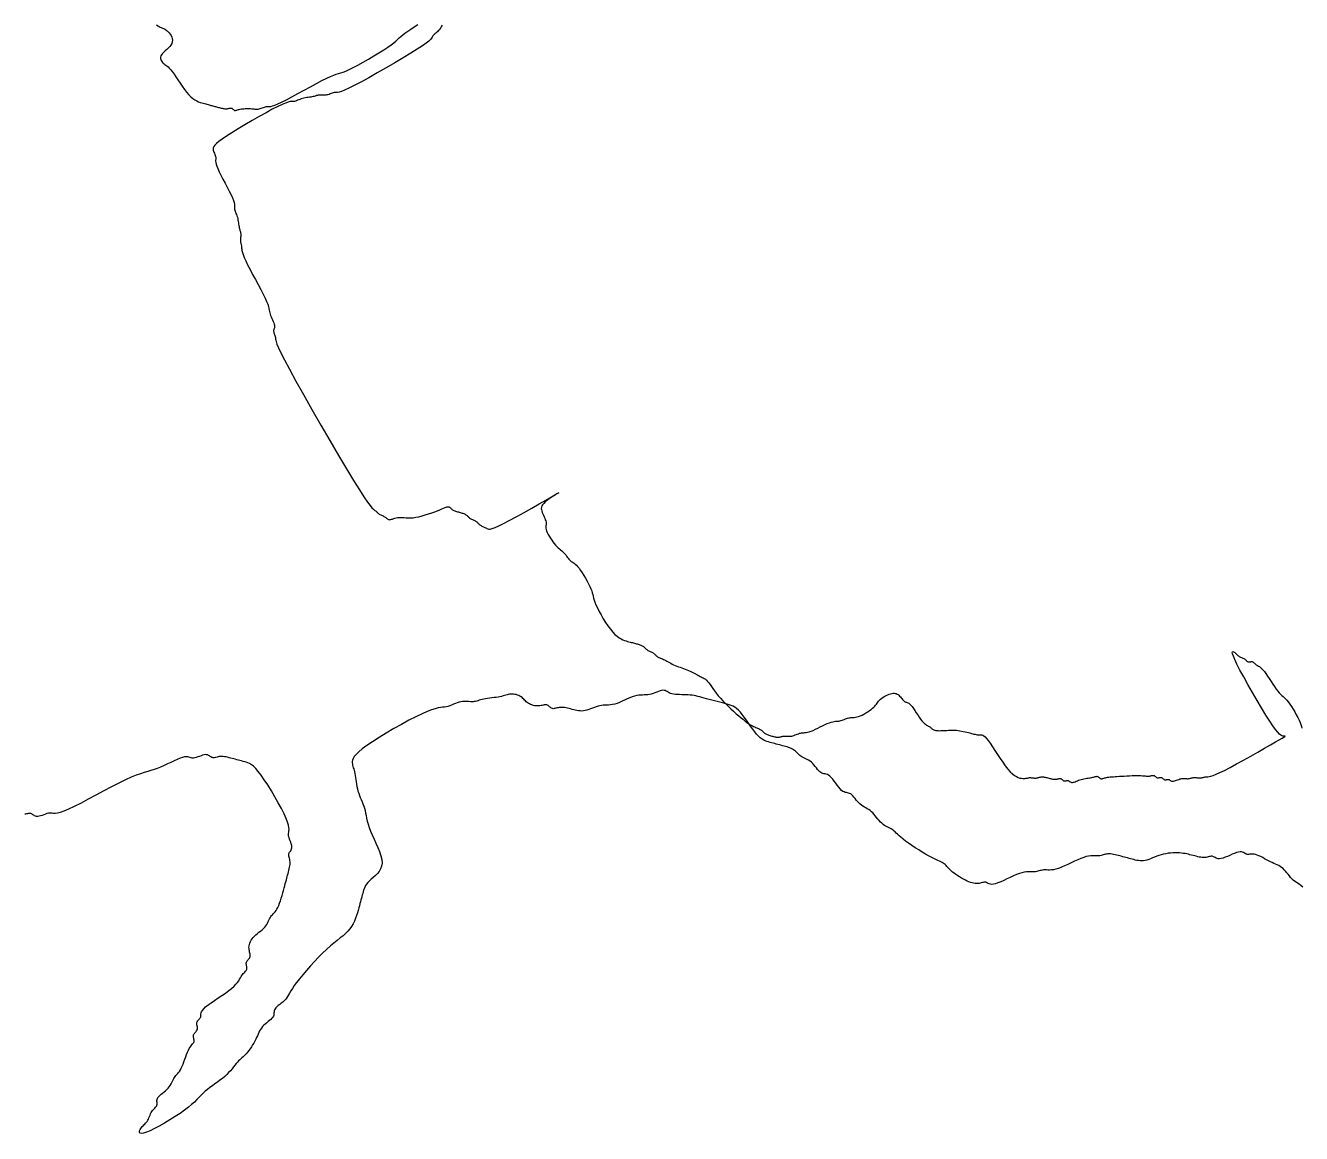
# Model space of a CAD drawing. Header units: metres. Extents: x 99558 to 100592, y 49739 to 50255.
# Drawn here: x 100024.335 to 100025.764, y 50066.874 to 50068.115 of the extents above; entities that cross this region are included whole.
import ezdxf

# ---------------------------------------------------------------- set-up
doc = ezdxf.new("R2010")
doc.units = ezdxf.units.M
doc.header["$MEASUREMENT"] = 0
doc.layers.add('Vegetation', color=100, linetype='Continuous')

# ---------------------------------------------------------------- blocks, each defined once
blk = doc.blocks.new('TREE-01')
for points in [[(62.337, 46.17), (62.301, 46.27), (62.264, 46.357), (62.227, 46.434), (62.191, 46.506), (62.158, 46.576), (62.13, 46.648), (62.108, 46.726), (62.091, 46.809), (62.077, 46.894), (62.064, 46.981), (62.051, 47.069), (62.037, 47.154), (62.019, 47.237), (61.997, 47.315), (61.969, 47.387), (61.936, 47.454), (61.897, 47.519), (61.855, 47.581), (61.81, 47.644), (61.763, 47.708), (61.713, 47.776), (61.664, 47.848), (61.614, 47.926), (61.564, 48.007), (61.513, 48.09), (61.463, 48.173), (61.413, 48.252), (61.363, 48.326), (61.313, 48.392), (61.263, 48.448), (61.213, 48.492), (61.164, 48.526), (61.117, 48.552), (61.072, 48.573), (61.029, 48.59), (60.991, 48.607), (60.958, 48.625), (60.93, 48.648), (60.907, 48.675), (60.888, 48.708), (60.869, 48.744), (60.846, 48.781), (60.818, 48.818), (60.78, 48.854), (60.729, 48.886), (60.663, 48.914), (60.579, 48.936), (60.482, 48.954), (60.375, 48.968), (60.263, 48.981), (60.151, 48.994), (60.044, 49.008), (59.946, 49.025), (59.863, 49.047), (59.796, 49.075), (59.746, 49.108), (59.708, 49.144), (59.679, 49.181), (59.657, 49.218), (59.637, 49.254), (59.618, 49.286), (59.596, 49.314), (59.568, 49.336), (59.534, 49.354), (59.496, 49.368), (59.454, 49.381), (59.409, 49.393), (59.361, 49.408), (59.312, 49.425), (59.262, 49.447), (59.212, 49.475), (59.162, 49.509), (59.112, 49.547), (59.062, 49.589), (59.012, 49.634), (58.962, 49.682), (58.912, 49.731), (58.862, 49.781), (58.812, 49.831), (58.761, 49.881), (58.708, 49.931), (58.654, 49.981), (58.596, 50.03), (58.534, 50.08), (58.467, 50.13), (58.395, 50.18), (58.317, 50.23), (58.234, 50.279), (58.145, 50.327), (58.053, 50.372), (57.958, 50.414), (57.86, 50.452), (57.761, 50.486), (57.661, 50.514), (57.561, 50.536), (57.462, 50.553), (57.365, 50.568), (57.27, 50.58), (57.177, 50.593), (57.089, 50.607), (57.006, 50.625), (56.928, 50.647), (56.856, 50.675), (56.789, 50.708), (56.727, 50.747), (56.669, 50.789), (56.614, 50.834), (56.562, 50.881), (56.511, 50.93), (56.461, 50.98), (56.411, 51.03), (56.361, 51.08), (56.311, 51.13), (56.261, 51.18), (56.211, 51.23), (56.161, 51.28), (56.111, 51.33), (56.061, 51.38), (56.01, 51.43), (55.96, 51.479), (55.91, 51.527), (55.86, 51.572), (55.81, 51.614), (55.76, 51.652), (55.71, 51.685), (55.66, 51.713), (55.61, 51.735), (55.56, 51.753), (55.51, 51.767), (55.46, 51.78), (55.41, 51.793), (55.36, 51.807), (55.31, 51.824), (55.26, 51.847), (55.21, 51.874), (55.157, 51.907), (55.099, 51.943), (55.035, 51.98), (54.961, 52.017), (54.876, 52.053), (54.776, 52.085), (54.66, 52.113), (54.526, 52.135), (54.378, 52.153), (54.221, 52.167), (54.059, 52.18), (53.898, 52.193), (53.741, 52.207), (53.593, 52.224), (53.459, 52.246), (53.343, 52.274), (53.243, 52.307), (53.158, 52.343), (53.084, 52.38), (53.019, 52.417), (52.962, 52.453), (52.909, 52.485), (52.859, 52.513), (52.809, 52.535), (52.759, 52.553), (52.709, 52.567), (52.659, 52.58), (52.609, 52.592), (52.559, 52.607), (52.509, 52.624), (52.459, 52.646), (52.408, 52.674), (52.355, 52.707), (52.298, 52.742), (52.233, 52.78), (52.16, 52.817), (52.074, 52.853), (51.974, 52.885), (51.858, 52.913), (51.725, 52.935), (51.578, 52.952), (51.423, 52.967), (51.266, 52.98), (51.112, 52.992), (50.967, 53.007), (50.836, 53.024), (50.724, 53.046), (50.636, 53.074), (50.569, 53.107), (50.519, 53.142), (50.482, 53.18), (50.455, 53.217), (50.434, 53.252), (50.413, 53.285), (50.391, 53.313), (50.363, 53.335), (50.329, 53.352), (50.291, 53.367), (50.249, 53.379), (50.204, 53.392), (50.156, 53.407), (50.107, 53.424), (50.057, 53.446), (50.007, 53.474), (49.957, 53.509), (49.907, 53.549), (49.857, 53.596), (49.807, 53.649), (49.757, 53.709), (49.707, 53.774), (49.657, 53.846), (49.607, 53.924), (49.558, 54.006), (49.51, 54.092), (49.465, 54.179), (49.423, 54.266), (49.385, 54.352), (49.352, 54.435), (49.324, 54.512), (49.301, 54.584), (49.284, 54.651), (49.27, 54.713), (49.257, 54.771), (49.244, 54.825), (49.23, 54.878), (49.212, 54.929), (49.19, 54.979), (49.162, 55.029), (49.128, 55.082), (49.087, 55.139), (49.04, 55.204), (48.987, 55.278), (48.927, 55.363), (48.862, 55.463), (48.79, 55.579), (48.712, 55.712), (48.63, 55.86), (48.547, 56.017), (48.465, 56.179), (48.385, 56.34), (48.312, 56.497), (48.245, 56.645), (48.19, 56.778), (48.145, 56.894), (48.111, 56.994), (48.085, 57.079), (48.065, 57.153), (48.047, 57.218), (48.03, 57.275), (48.012, 57.328), (47.989, 57.378), (47.962, 57.428), (47.929, 57.479), (47.893, 57.532), (47.856, 57.586), (47.819, 57.644), (47.783, 57.706), (47.751, 57.773), (47.723, 57.845), (47.701, 57.923), (47.683, 58.005), (47.669, 58.091), (47.656, 58.178), (47.643, 58.265), (47.629, 58.351), (47.611, 58.433), (47.589, 58.511), (47.561, 58.583), (47.529, 58.651), (47.493, 58.715), (47.456, 58.778), (47.419, 58.84), (47.383, 58.905), (47.35, 58.972), (47.322, 59.044), (47.3, 59.122), (47.283, 59.204), (47.268, 59.287), (47.256, 59.369), (47.243, 59.448), (47.229, 59.522), (47.211, 59.588), (47.189, 59.644), (47.161, 59.689), (47.129, 59.724), (47.093, 59.755), (47.056, 59.786), (47.018, 59.819), (46.983, 59.86), (46.95, 59.911), (46.922, 59.977), (46.9, 60.061), (46.883, 60.159), (46.868, 60.266), (46.856, 60.377), (46.843, 60.489), (46.828, 60.596), (46.811, 60.694), (46.789, 60.777), (46.761, 60.843), (46.728, 60.895), (46.693, 60.935), (46.655, 60.969), (46.618, 60.999), (46.582, 61.03), (46.55, 61.066), (46.522, 61.11), (46.5, 61.166), (46.482, 61.232), (46.468, 61.306), (46.455, 61.385), (46.443, 61.468), (46.428, 61.551), (46.411, 61.632), (46.389, 61.71), (46.361, 61.782), (46.328, 61.849), (46.292, 61.91), (46.255, 61.968), (46.218, 62.023), (46.182, 62.076), (46.15, 62.127), (46.122, 62.177), (46.1, 62.227), (46.082, 62.277), (46.068, 62.327), (46.055, 62.377), (46.042, 62.427), (46.028, 62.477), (46.011, 62.527), (45.988, 62.577), (45.96, 62.627), (45.927, 62.677), (45.889, 62.726), (45.847, 62.776), (45.801, 62.826), (45.754, 62.876), (45.705, 62.926), (45.655, 62.976), (45.605, 63.026), (45.555, 63.076), (45.505, 63.126), (45.455, 63.176), (45.405, 63.226), (45.355, 63.276), (45.305, 63.326), (45.255, 63.376), (45.205, 63.427), (45.156, 63.479), (45.108, 63.537), (45.063, 63.601), (45.021, 63.675), (44.983, 63.761), (44.949, 63.86), (44.921, 63.976), (44.899, 64.11), (44.882, 64.257), (44.867, 64.414), (44.854, 64.576), (44.842, 64.738), (44.827, 64.895), (44.81, 65.042), (44.788, 65.176), (44.76, 65.292), (44.725, 65.392), (44.685, 65.48), (44.638, 65.559), (44.584, 65.631), (44.525, 65.701), (44.459, 65.77), (44.387, 65.842), (44.31, 65.92), (44.227, 66.003), (44.141, 66.088), (44.054, 66.175), (43.967, 66.263), (43.881, 66.348), (43.798, 66.431), (43.72, 66.509), (43.648, 66.581), (43.581, 66.647), (43.516, 66.709), (43.454, 66.767), (43.391, 66.822), (43.327, 66.874), (43.259, 66.925), (43.187, 66.975), (43.109, 67.025), (43.027, 67.075), (42.944, 67.125), (42.862, 67.175), (42.782, 67.225), (42.708, 67.275), (42.642, 67.325), (42.587, 67.375), (42.542, 67.425), (42.507, 67.474), (42.479, 67.521), (42.453, 67.567), (42.428, 67.609), (42.399, 67.647), (42.364, 67.68), (42.32, 67.708), (42.264, 67.73), (42.198, 67.748), (42.124, 67.762), (42.045, 67.775), (41.962, 67.788), (41.879, 67.802), (41.797, 67.819), (41.719, 67.842), (41.647, 67.869), (41.579, 67.902), (41.512, 67.938), (41.444, 67.975), (41.373, 68.012), (41.297, 68.048), (41.213, 68.08), (41.119, 68.108), (41.013, 68.13), (40.898, 68.148), (40.777, 68.162), (40.652, 68.175), (40.528, 68.188), (40.406, 68.202), (40.291, 68.219), (40.185, 68.241), (40.091, 68.269), (40.007, 68.302), (39.931, 68.337), (39.86, 68.375), (39.792, 68.412), (39.726, 68.448), (39.657, 68.48), (39.585, 68.508), (39.507, 68.53), (39.424, 68.548), (39.339, 68.562), (39.251, 68.575), (39.164, 68.587), (39.078, 68.602), (38.996, 68.619), (38.918, 68.641), (38.846, 68.669), (38.779, 68.703), (38.717, 68.741), (38.659, 68.783), (38.605, 68.828), (38.552, 68.876), (38.501, 68.925), (38.451, 68.975), (38.401, 69.024), (38.351, 69.073), (38.301, 69.121), (38.251, 69.166), (38.201, 69.208), (38.151, 69.246), (38.101, 69.28), (38.051, 69.308), (38.001, 69.33), (37.952, 69.347), (37.904, 69.362), (37.859, 69.374), (37.817, 69.387), (37.779, 69.401), (37.745, 69.419), (37.717, 69.441), (37.695, 69.469), (37.678, 69.501), (37.663, 69.537), (37.651, 69.574), (37.638, 69.612), (37.623, 69.647), (37.606, 69.68), (37.584, 69.708), (37.556, 69.73), (37.522, 69.747), (37.484, 69.762), (37.442, 69.774), (37.397, 69.787), (37.349, 69.801), (37.3, 69.819), (37.25, 69.841), (37.2, 69.869), (37.151, 69.902), (37.104, 69.941), (37.059, 69.983), (37.016, 70.028), (36.978, 70.075), (36.945, 70.124), (36.917, 70.174), (36.895, 70.224), (36.877, 70.274), (36.863, 70.324), (36.85, 70.374), (36.837, 70.424), (36.823, 70.474), (36.806, 70.524), (36.783, 70.574), (36.755, 70.624), (36.722, 70.673), (36.684, 70.72), (36.642, 70.766), (36.596, 70.808), (36.549, 70.846), (36.5, 70.879), (36.45, 70.907), (36.4, 70.929), (36.349, 70.947), (36.296, 70.961), (36.241, 70.974), (36.183, 70.987), (36.122, 71.001), (36.055, 71.018), (35.983, 71.041), (35.905, 71.068), (35.822, 71.101), (35.737, 71.137), (35.649, 71.174), (35.562, 71.211), (35.476, 71.247), (35.394, 71.279), (35.316, 71.307), (35.244, 71.329), (35.177, 71.347), (35.115, 71.361), (35.057, 71.374), (35.003, 71.387), (34.95, 71.401), (34.899, 71.418), (34.849, 71.44), (34.799, 71.468), (34.748, 71.501), (34.695, 71.536), (34.641, 71.574), (34.583, 71.611), (34.521, 71.647), (34.454, 71.679), (34.382, 71.707), (34.304, 71.729), (34.222, 71.747), (34.136, 71.761), (34.049, 71.774), (33.961, 71.786), (33.876, 71.801), (33.793, 71.818), (33.715, 71.84), (33.642, 71.868), (33.567, 71.901), (33.483, 71.936), (33.382, 71.974), (33.255, 72.011), (33.096, 72.046), (32.896, 72.079), (32.648, 72.107), (32.347, 72.129), (32.004, 72.144), (31.632, 72.154), (31.247, 72.157), (30.862, 72.154), (30.49, 72.144), (30.147, 72.129), (29.846, 72.107), (29.598, 72.079), (29.4, 72.045), (29.246, 72.007), (29.129, 71.965), (29.044, 71.92), (28.983, 71.873), (28.942, 71.824), (28.912, 71.774), (28.89, 71.724), (28.873, 71.673), (28.858, 71.62), (28.846, 71.565), (28.833, 71.507), (28.819, 71.446), (28.801, 71.379), (28.779, 71.307), (28.751, 71.229), (28.719, 71.146), (28.683, 71.058), (28.646, 70.966), (28.608, 70.87), (28.573, 70.773), (28.54, 70.674), (28.512, 70.574), (28.49, 70.474), (28.473, 70.374), (28.458, 70.274), (28.446, 70.174), (28.433, 70.074), (28.418, 69.974), (28.401, 69.874), (28.379, 69.774), (28.351, 69.674), (28.318, 69.571), (28.283, 69.464), (28.245, 69.349), (28.208, 69.226), (28.172, 69.09), (28.14, 68.941), (28.112, 68.775), (28.09, 68.591), (28.07, 68.396), (28.051, 68.194), (28.029, 67.992), (28, 67.796), (27.962, 67.612), (27.911, 67.448), (27.845, 67.308), (27.761, 67.198), (27.663, 67.115), (27.553, 67.053), (27.437, 67.008), (27.317, 66.976), (27.198, 66.952), (27.084, 66.931), (26.978, 66.909), (26.884, 66.881), (26.801, 66.847), (26.727, 66.809), (26.661, 66.767), (26.602, 66.722), (26.547, 66.674), (26.495, 66.625), (26.444, 66.575), (26.394, 66.525), (26.343, 66.474), (26.291, 66.422), (26.236, 66.367), (26.178, 66.309), (26.116, 66.247), (26.05, 66.181), (25.977, 66.109), (25.899, 66.031), (25.815, 65.949), (25.724, 65.866), (25.627, 65.784), (25.524, 65.705), (25.415, 65.631), (25.299, 65.565), (25.177, 65.509), (25.049, 65.465), (24.912, 65.43), (24.767, 65.401), (24.61, 65.376), (24.441, 65.35), (24.258, 65.322), (24.059, 65.287), (23.843, 65.242), (23.61, 65.187), (23.364, 65.121), (23.111, 65.047), (22.859, 64.967), (22.613, 64.885), (22.38, 64.802), (22.165, 64.72), (21.975, 64.643), (21.815, 64.571), (21.681, 64.505), (21.57, 64.446), (21.475, 64.393), (21.393, 64.346), (21.319, 64.305), (21.248, 64.271), (21.175, 64.243), (21.097, 64.221), (21.015, 64.203), (20.932, 64.189), (20.85, 64.176), (20.77, 64.163), (20.696, 64.149), (20.63, 64.132), (20.575, 64.109), (20.53, 64.082), (20.495, 64.049), (20.467, 64.013), (20.441, 63.976), (20.416, 63.939), (20.387, 63.903), (20.352, 63.871), (20.308, 63.843), (20.252, 63.821), (20.186, 63.803), (20.112, 63.789), (20.033, 63.776), (19.95, 63.763), (19.867, 63.749), (19.785, 63.732), (19.707, 63.71), (19.635, 63.682), (19.568, 63.648), (19.503, 63.61), (19.441, 63.568), (19.378, 63.523), (19.313, 63.475), (19.246, 63.426), (19.174, 63.376), (19.096, 63.326), (19.013, 63.277), (18.928, 63.23), (18.84, 63.185), (18.753, 63.143), (18.667, 63.105), (18.585, 63.071), (18.507, 63.043), (18.435, 63.021), (18.367, 63.003), (18.303, 62.989), (18.24, 62.976), (18.177, 62.964), (18.113, 62.949), (18.045, 62.932), (17.973, 62.91), (17.895, 62.882), (17.811, 62.849), (17.72, 62.814), (17.623, 62.776), (17.52, 62.739), (17.41, 62.704), (17.295, 62.671), (17.173, 62.643), (17.045, 62.621), (16.912, 62.604), (16.776, 62.589), (16.639, 62.577), (16.502, 62.564), (16.366, 62.549), (16.233, 62.532), (16.105, 62.51), (15.983, 62.482), (15.862, 62.45), (15.737, 62.414), (15.605, 62.377), (15.461, 62.339), (15.299, 62.304), (15.115, 62.271), (14.905, 62.243), (14.666, 62.221), (14.406, 62.206), (14.134, 62.196), (13.863, 62.193), (13.6, 62.196), (13.357, 62.206), (13.144, 62.221), (12.97, 62.243), (12.844, 62.271), (12.762, 62.304), (12.717, 62.339), (12.704, 62.377), (12.715, 62.414), (12.745, 62.45), (12.788, 62.482), (12.837, 62.51), (12.887, 62.532), (12.937, 62.549), (12.987, 62.564), (13.037, 62.577), (13.087, 62.589), (13.137, 62.604), (13.187, 62.621), (13.237, 62.643), (13.287, 62.671), (13.337, 62.704), (13.387, 62.739), (13.437, 62.776), (13.487, 62.814), (13.537, 62.849), (13.587, 62.882), (13.637, 62.91), (13.687, 62.932), (13.736, 62.949), (13.784, 62.964), (13.829, 62.976), (13.871, 62.989), (13.909, 63.003), (13.943, 63.021), (13.971, 63.043), (13.993, 63.071), (14.012, 63.103), (14.028, 63.139), (14.046, 63.176), (14.067, 63.214), (14.093, 63.249), (14.127, 63.282), (14.171, 63.31), (14.227, 63.332), (14.293, 63.349), (14.367, 63.364), (14.446, 63.376), (14.529, 63.389), (14.612, 63.403), (14.694, 63.421), (14.771, 63.443), (14.843, 63.471), (14.91, 63.503), (14.972, 63.539), (15.03, 63.576), (15.085, 63.613), (15.137, 63.649), (15.188, 63.682), (15.238, 63.71), (15.288, 63.732), (15.339, 63.75), (15.392, 63.767), (15.447, 63.784), (15.505, 63.805), (15.567, 63.831), (15.633, 63.865), (15.705, 63.909), (15.783, 63.965), (15.866, 64.03), (15.951, 64.102), (16.039, 64.176), (16.126, 64.25), (16.212, 64.322), (16.294, 64.387), (16.372, 64.443), (16.444, 64.487), (16.51, 64.521), (16.569, 64.547), (16.622, 64.568), (16.669, 64.585), (16.71, 64.602), (16.744, 64.62), (16.772, 64.643), (16.795, 64.67), (16.812, 64.703), (16.826, 64.739), (16.839, 64.776), (16.852, 64.813), (16.866, 64.849), (16.884, 64.881), (16.906, 64.909), (16.934, 64.931), (16.966, 64.949), (17.002, 64.963), (17.039, 64.976), (17.077, 64.989), (17.112, 65.003), (17.145, 65.02), (17.173, 65.042), (17.195, 65.07), (17.212, 65.103), (17.227, 65.138), (17.239, 65.176), (17.252, 65.213), (17.267, 65.249), (17.284, 65.281), (17.306, 65.309), (17.334, 65.331), (17.367, 65.349), (17.402, 65.363), (17.44, 65.376), (17.477, 65.388), (17.512, 65.403), (17.545, 65.42), (17.573, 65.442), (17.596, 65.47), (17.617, 65.503), (17.641, 65.538), (17.673, 65.576), (17.718, 65.613), (17.779, 65.648), (17.863, 65.681), (17.973, 65.709), (18.113, 65.731), (18.276, 65.748), (18.457, 65.763), (18.649, 65.776), (18.843, 65.788), (19.033, 65.803), (19.212, 65.82), (19.374, 65.842), (19.512, 65.87), (19.628, 65.903), (19.726, 65.938), (19.807, 65.975), (19.877, 66.013), (19.937, 66.048), (19.99, 66.081), (20.041, 66.109), (20.091, 66.131), (20.14, 66.148), (20.187, 66.163), (20.233, 66.175), (20.275, 66.188), (20.313, 66.202), (20.346, 66.22), (20.374, 66.242), (20.397, 66.27), (20.414, 66.302), (20.428, 66.338), (20.441, 66.375), (20.454, 66.413), (20.468, 66.448), (20.486, 66.481), (20.508, 66.509), (20.536, 66.531), (20.568, 66.548), (20.604, 66.563), (20.641, 66.575), (20.679, 66.588), (20.714, 66.602), (20.747, 66.62), (20.775, 66.642), (20.797, 66.67), (20.814, 66.703), (20.829, 66.742), (20.841, 66.784), (20.854, 66.829), (20.868, 66.876), (20.886, 66.925), (20.908, 66.975), (20.936, 67.025), (20.971, 67.074), (21.011, 67.122), (21.058, 67.167), (21.111, 67.209), (21.171, 67.247), (21.236, 67.28), (21.308, 67.308), (21.386, 67.331), (21.469, 67.348), (21.555, 67.362), (21.642, 67.375), (21.729, 67.388), (21.815, 67.402), (21.897, 67.42), (21.975, 67.442), (22.047, 67.47), (22.114, 67.502), (22.176, 67.538), (22.234, 67.575), (22.289, 67.612), (22.341, 67.648), (22.392, 67.68), (22.442, 67.708), (22.492, 67.731), (22.543, 67.749), (22.596, 67.766), (22.651, 67.783), (22.709, 67.804), (22.771, 67.83), (22.837, 67.864), (22.909, 67.908), (22.987, 67.964), (23.07, 68.03), (23.155, 68.104), (23.243, 68.183), (23.33, 68.266), (23.416, 68.349), (23.498, 68.43), (23.576, 68.508), (23.648, 68.58), (23.715, 68.647), (23.777, 68.708), (23.835, 68.766), (23.89, 68.821), (23.942, 68.874), (23.993, 68.924), (24.043, 68.975), (24.093, 69.025), (24.142, 69.075), (24.19, 69.124), (24.235, 69.174), (24.277, 69.224), (24.315, 69.274), (24.349, 69.324), (24.377, 69.374), (24.399, 69.424), (24.416, 69.473), (24.431, 69.521), (24.443, 69.566), (24.456, 69.608), (24.47, 69.646), (24.488, 69.68), (24.51, 69.708), (24.538, 69.73), (24.57, 69.748), (24.606, 69.765), (24.643, 69.783), (24.681, 69.803), (24.716, 69.829), (24.749, 69.863), (24.777, 69.908), (24.799, 69.963), (24.816, 70.028), (24.831, 70.1), (24.844, 70.174), (24.856, 70.249), (24.871, 70.32), (24.888, 70.385), (24.91, 70.441), (24.938, 70.486), (24.971, 70.526), (25.006, 70.57), (25.044, 70.624), (25.081, 70.697), (25.117, 70.797), (25.149, 70.931), (25.177, 71.107), (25.199, 71.33), (25.215, 71.591), (25.224, 71.879), (25.227, 72.182), (25.224, 72.488), (25.215, 72.785), (25.199, 73.062), (25.177, 73.307), (25.149, 73.51), (25.116, 73.676), (25.077, 73.809), (25.035, 73.915), (24.99, 73.998), (24.943, 74.066), (24.893, 74.122), (24.844, 74.173), (24.794, 74.223), (24.743, 74.273), (24.693, 74.323), (24.643, 74.373), (24.593, 74.423), (24.543, 74.473), (24.493, 74.523), (24.443, 74.573), (24.393, 74.623), (24.343, 74.672), (24.293, 74.719), (24.243, 74.764), (24.193, 74.806), (24.143, 74.845), (24.093, 74.878), (24.043, 74.906), (23.993, 74.928), (23.944, 74.946), (23.897, 74.96), (23.851, 74.973), (23.809, 74.985), (23.771, 75), (23.738, 75.017), (23.71, 75.039), (23.687, 75.067), (23.669, 75.1), (23.652, 75.135), (23.635, 75.173), (23.614, 75.21), (23.588, 75.245), (23.554, 75.278), (23.509, 75.306), (23.454, 75.328), (23.389, 75.345), (23.317, 75.36), (23.243, 75.373), (23.168, 75.385), (23.097, 75.4), (23.032, 75.417), (22.976, 75.439), (22.931, 75.467), (22.895, 75.5), (22.861, 75.535), (22.826, 75.572), (22.784, 75.61), (22.732, 75.645), (22.664, 75.678), (22.576, 75.706), (22.464, 75.728), (22.332, 75.745), (22.184, 75.76), (22.025, 75.772), (21.86, 75.785), (21.694, 75.799), (21.531, 75.817), (21.375, 75.839), (21.23, 75.867), (21.089, 75.899), (20.946, 75.935), (20.791, 75.972), (20.618, 76.01), (20.418, 76.045), (20.184, 76.078), (19.908, 76.106), (19.585, 76.128), (19.226, 76.145), (18.845, 76.16), (18.457, 76.172), (18.074, 76.185), (17.713, 76.199), (17.385, 76.217), (17.106, 76.239), (16.886, 76.267), (16.718, 76.299), (16.595, 76.335), (16.506, 76.372), (16.442, 76.409), (16.393, 76.445), (16.351, 76.478), (16.306, 76.505), (16.25, 76.528), (16.185, 76.545), (16.113, 76.559), (16.039, 76.572), (15.964, 76.585), (15.893, 76.599), (15.828, 76.617), (15.772, 76.639), (15.728, 76.667), (15.694, 76.699), (15.668, 76.735), (15.647, 76.772), (15.629, 76.809), (15.612, 76.845), (15.594, 76.878), (15.572, 76.905), (15.544, 76.927), (15.511, 76.945), (15.476, 76.959), (15.438, 76.972), (15.401, 76.985), (15.365, 76.999), (15.333, 77.017)], [(-71.355, 22.123), (-71.308, 22.023), (-71.259, 21.935), (-71.209, 21.856), (-71.159, 21.784), (-71.11, 21.715), (-71.062, 21.649), (-71.017, 21.581), (-70.975, 21.51), (-70.937, 21.434), (-70.903, 21.35), (-70.875, 21.256), (-70.854, 21.151), (-70.841, 21.036), (-70.839, 20.918), (-70.85, 20.798), (-70.877, 20.682), (-70.922, 20.572), (-70.987, 20.474), (-71.075, 20.39), (-71.187, 20.324), (-71.317, 20.272), (-71.46, 20.232), (-71.609, 20.198), (-71.758, 20.168), (-71.901, 20.137), (-72.031, 20.101), (-72.143, 20.057), (-72.23, 20.001), (-72.296, 19.935), (-72.341, 19.861), (-72.368, 19.782), (-72.379, 19.699), (-72.377, 19.616), (-72.364, 19.534), (-72.343, 19.457), (-72.315, 19.384), (-72.282, 19.312), (-72.247, 19.235), (-72.209, 19.149), (-72.172, 19.046), (-72.136, 18.923), (-72.104, 18.772), (-72.076, 18.59), (-72.054, 18.373), (-72.035, 18.127), (-72.018, 17.861), (-72.001, 17.582), (-71.98, 17.301), (-71.954, 17.025), (-71.92, 16.763), (-71.876, 16.524), (-71.82, 16.315), (-71.754, 16.133), (-71.68, 15.976), (-71.601, 15.841), (-71.518, 15.725), (-71.435, 15.625), (-71.353, 15.537), (-71.275, 15.458), (-71.203, 15.386), (-71.137, 15.32), (-71.075, 15.258), (-71.017, 15.2), (-70.962, 15.145), (-70.91, 15.093), (-70.859, 15.042), (-70.808, 14.992), (-70.758, 14.942), (-70.708, 14.892), (-70.658, 14.842), (-70.608, 14.792), (-70.558, 14.742), (-70.508, 14.692), (-70.458, 14.642), (-70.408, 14.592), (-70.358, 14.542), (-70.308, 14.493), (-70.258, 14.445), (-70.208, 14.4), (-70.158, 14.358), (-70.108, 14.32), (-70.058, 14.286), (-70.008, 14.258), (-69.958, 14.236), (-69.909, 14.219), (-69.861, 14.205), (-69.816, 14.192), (-69.774, 14.179), (-69.736, 14.165), (-69.703, 14.147), (-69.675, 14.125), (-69.652, 14.097), (-69.635, 14.065), (-69.621, 14.029), (-69.608, 13.992), (-69.595, 13.955), (-69.581, 13.919), (-69.563, 13.886), (-69.541, 13.859), (-69.513, 13.836), (-69.479, 13.819), (-69.438, 13.805), (-69.391, 13.792), (-69.338, 13.779), (-69.278, 13.765), (-69.213, 13.747), (-69.141, 13.725), (-69.063, 13.697), (-68.98, 13.664), (-68.895, 13.626), (-68.807, 13.584), (-68.72, 13.538), (-68.634, 13.491), (-68.552, 13.442), (-68.474, 13.392), (-68.402, 13.342), (-68.334, 13.293), (-68.27, 13.246), (-68.207, 13.2), (-68.144, 13.158), (-68.08, 13.12), (-68.012, 13.087), (-67.94, 13.059), (-67.862, 13.037), (-67.781, 13.019), (-67.698, 13.005), (-67.615, 12.992), (-67.536, 12.979), (-67.462, 12.965), (-67.396, 12.948), (-67.34, 12.925), (-67.294, 12.898), (-67.248, 12.865), (-67.19, 12.829), (-67.106, 12.792), (-66.986, 12.755), (-66.815, 12.719), (-66.581, 12.687), (-66.273, 12.659), (-65.882, 12.637), (-65.426, 12.619), (-64.927, 12.605), (-64.405, 12.592), (-63.883, 12.58), (-63.384, 12.565), (-62.928, 12.548), (-62.537, 12.526), (-62.228, 12.498), (-61.985, 12.465), (-61.789, 12.43), (-61.62, 12.392), (-61.457, 12.355), (-61.28, 12.319), (-61.069, 12.287), (-60.803, 12.259), (-60.468, 12.237), (-60.077, 12.222), (-59.646, 12.212), (-59.194, 12.209), (-58.739, 12.212), (-58.299, 12.222), (-57.891, 12.237), (-57.535, 12.259), (-57.241, 12.287), (-57.003, 12.319), (-56.805, 12.355), (-56.634, 12.392), (-56.475, 12.43), (-56.315, 12.465), (-56.139, 12.498), (-55.934, 12.526), (-55.689, 12.548), (-55.412, 12.565), (-55.114, 12.58), (-54.808, 12.592)], [(-53.3, 11.665), (-53.352, 11.63), (-53.407, 11.593), (-53.465, 11.555), (-53.527, 11.52), (-53.594, 11.487), (-53.666, 11.459), (-53.744, 11.437), (-53.825, 11.42), (-53.909, 11.405), (-53.991, 11.393), (-54.07, 11.38), (-54.144, 11.366), (-54.21, 11.348), (-54.266, 11.326), (-54.313, 11.298), (-54.364, 11.266), (-54.437, 11.23), (-54.55, 11.193), (-54.718, 11.155), (-54.96, 11.12), (-55.293, 11.087), (-55.734, 11.059), (-56.291, 11.038), (-56.943, 11.022), (-57.657, 11.013), (-58.402, 11.009), (-59.147, 11.013), (-59.861, 11.022), (-60.512, 11.038), (-61.07, 11.059), (-61.51, 11.087), (-61.843, 11.12), (-62.085, 11.155), (-62.254, 11.193), (-62.366, 11.23), (-62.439, 11.266), (-62.491, 11.298), (-62.537, 11.326), (-62.593, 11.348), (-62.659, 11.366), (-62.733, 11.38), (-62.812, 11.393), (-62.895, 11.405), (-62.978, 11.42), (-63.06, 11.437), (-63.138, 11.459), (-63.21, 11.487), (-63.276, 11.52), (-63.338, 11.555), (-63.396, 11.593), (-63.451, 11.63), (-63.503, 11.665), (-63.554, 11.698), (-63.605, 11.726), (-63.655, 11.748), (-63.706, 11.765), (-63.758, 11.78), (-63.813, 11.793), (-63.871, 11.805), (-63.933, 11.82), (-63.999, 11.837), (-64.071, 11.859), (-64.15, 11.887), (-64.233, 11.92), (-64.321, 11.955), (-64.413, 11.992), (-64.509, 12.03), (-64.606, 12.065), (-64.705, 12.098), (-64.805, 12.126), (-64.905, 12.148), (-65.003, 12.165), (-65.098, 12.18), (-65.189, 12.192), (-65.273, 12.205), (-65.349, 12.219), (-65.416, 12.237), (-65.472, 12.259), (-65.518, 12.287), (-65.566, 12.319), (-65.629, 12.355), (-65.722, 12.392), (-65.859, 12.43), (-66.054, 12.465), (-66.32, 12.498), (-66.673, 12.526), (-67.119, 12.547), (-67.641, 12.563), (-68.215, 12.572), (-68.816, 12.576), (-69.42, 12.572), (-70.003, 12.563), (-70.54, 12.547), (-71.009, 12.526), (-71.389, 12.498), (-71.686, 12.463), (-71.911, 12.423), (-72.076, 12.376), (-72.19, 12.323), (-72.266, 12.263), (-72.313, 12.198), (-72.343, 12.126), (-72.365, 12.048), (-72.382, 11.966), (-72.397, 11.883), (-72.409, 11.801), (-72.422, 11.722), (-72.436, 11.648), (-72.454, 11.582), (-72.476, 11.526), (-72.504, 11.481), (-72.537, 11.439), (-72.572, 11.394), (-72.609, 11.334), (-72.647, 11.253), (-72.682, 11.142), (-72.715, 10.991), (-72.743, 10.793), (-72.765, 10.542), (-72.782, 10.249), (-72.797, 9.928), (-72.81, 9.593), (-72.822, 9.258), (-72.837, 8.937), (-72.854, 8.644), (-72.876, 8.394), (-72.904, 8.195), (-72.937, 8.045), (-72.972, 7.933), (-73.01, 7.852), (-73.047, 7.793), (-73.083, 7.747), (-73.115, 7.706), (-73.143, 7.66), (-73.165, 7.605), (-73.183, 7.538), (-73.197, 7.461), (-73.21, 7.377), (-73.223, 7.287), (-73.237, 7.192), (-73.254, 7.094), (-73.276, 6.994), (-73.304, 6.894), (-73.337, 6.795), (-73.373, 6.698), (-73.41, 6.602), (-73.447, 6.51), (-73.483, 6.422), (-73.515, 6.339), (-73.543, 6.261), (-73.565, 6.189), (-73.583, 6.122), (-73.597, 6.061), (-73.61, 6.003), (-73.623, 5.948), (-73.637, 5.895), (-73.655, 5.845), (-73.677, 5.794), (-73.705, 5.744), (-73.737, 5.694), (-73.773, 5.644), (-73.81, 5.594), (-73.847, 5.544), (-73.883, 5.494), (-73.916, 5.445), (-73.944, 5.395), (-73.966, 5.345), (-73.983, 5.295), (-73.997, 5.245), (-74.01, 5.195), (-74.023, 5.145), (-74.037, 5.095), (-74.055, 5.045), (-74.077, 4.995), (-74.105, 4.943), (-74.137, 4.884), (-74.173, 4.81), (-74.21, 4.711), (-74.248, 4.582), (-74.283, 4.414), (-74.316, 4.198), (-74.344, 3.928), (-74.366, 3.6), (-74.383, 3.224), (-74.398, 2.818), (-74.41, 2.395), (-74.423, 1.973), (-74.438, 1.567), (-74.455, 1.191), (-74.477, 0.863), (-74.505, 0.592), (-74.538, 0.375), (-74.573, 0.202), (-74.611, 0.063), (-74.648, -0.051), (-74.684, -0.15), (-74.716, -0.242), (-74.744, -0.337), (-74.766, -0.443), (-74.784, -0.557), (-74.798, -0.676), (-74.811, -0.795), (-74.823, -0.912), (-74.838, -1.021), (-74.855, -1.12), (-74.877, -1.203), (-74.905, -1.27), (-74.938, -1.321), (-74.974, -1.362), (-75.011, -1.395), (-75.048, -1.425), (-75.084, -1.456), (-75.116, -1.492), (-75.144, -1.537), (-75.166, -1.592), (-75.184, -1.657), (-75.198, -1.729), (-75.211, -1.803), (-75.224, -1.878), (-75.238, -1.949), (-75.255, -2.014), (-75.278, -2.07), (-75.305, -2.118), (-75.338, -2.183), (-75.374, -2.294), (-75.411, -2.478), (-75.448, -2.766), (-75.484, -3.185), (-75.517, -3.765), (-75.544, -4.536), (-75.566, -5.511), (-75.582, -6.651), (-75.591, -7.901), (-75.594, -9.209), (-75.591, -10.52), (-75.582, -11.78), (-75.566, -12.936), (-75.544, -13.933), (-75.517, -14.731), (-75.484, -15.343), (-75.448, -15.795), (-75.411, -16.115), (-75.374, -16.329), (-75.338, -16.463), (-75.305, -16.544), (-75.278, -16.599), (-75.255, -16.649), (-75.238, -16.699), (-75.224, -16.749), (-75.211, -16.798), (-75.198, -16.848), (-75.184, -16.898), (-75.166, -16.948), (-75.144, -16.998), (-75.116, -17.048), (-75.084, -17.098), (-75.048, -17.148), (-75.011, -17.198), (-74.974, -17.248), (-74.938, -17.298), (-74.905, -17.348), (-74.877, -17.398), (-74.855, -17.448), (-74.837, -17.497), (-74.82, -17.545), (-74.802, -17.59), (-74.782, -17.632), (-74.755, -17.67), (-74.721, -17.704), (-74.677, -17.732), (-74.621, -17.754), (-74.554, -17.772), (-74.478, -17.789), (-74.394, -17.807), (-74.303, -17.827), (-74.208, -17.853), (-74.11, -17.887), (-74.01, -17.931), (-73.91, -17.987), (-73.806, -18.053), (-73.696, -18.127), (-73.577, -18.206), (-73.445, -18.289), (-73.297, -18.372), (-73.131, -18.454), (-72.943, -18.531), (-72.732, -18.603), (-72.502, -18.669), (-72.262, -18.728), (-72.017, -18.781), (-71.776, -18.828), (-71.545, -18.869), (-71.332, -18.903), (-71.142, -18.931), (-70.982, -18.953), (-70.85, -18.971), (-70.743, -18.985), (-70.658, -18.998), (-70.592, -19.011), (-70.542, -19.025), (-70.504, -19.042), (-70.475, -19.064), (-70.453, -19.092), (-70.435, -19.126), (-70.421, -19.164), (-70.408, -19.206), (-70.395, -19.251), (-70.381, -19.299), (-70.364, -19.348), (-70.342, -19.398), (-70.314, -19.448), (-70.28, -19.498), (-70.242, -19.548), (-70.2, -19.598), (-70.155, -19.648), (-70.107, -19.698), (-70.058, -19.748), (-70.008, -19.798), (-69.958, -19.848), (-69.909, -19.898), (-69.861, -19.948), (-69.816, -19.997), (-69.774, -20.047), (-69.736, -20.097), (-69.703, -20.147), (-69.675, -20.197), (-69.652, -20.247), (-69.635, -20.297), (-69.621, -20.347), (-69.608, -20.397), (-69.595, -20.447), (-69.581, -20.497), (-69.563, -20.547), (-69.541, -20.597), (-69.513, -20.647), (-69.481, -20.697), (-69.445, -20.747), (-69.408, -20.797), (-69.37, -20.847), (-69.335, -20.897), (-69.302, -20.947), (-69.274, -20.997), (-69.252, -21.047), (-69.235, -21.097), (-69.22, -21.147), (-69.208, -21.197), (-69.195, -21.247), (-69.181, -21.297), (-69.163, -21.347), (-69.141, -21.397), (-69.113, -21.447), (-69.08, -21.497), (-69.045, -21.547), (-69.008, -21.597), (-68.97, -21.647), (-68.935, -21.697), (-68.902, -21.747), (-68.874, -21.797), (-68.85, -21.847), (-68.817, -21.896), (-68.76, -21.943), (-68.666, -21.989), (-68.518, -22.031), (-68.302, -22.069), (-68.003, -22.102), (-67.607, -22.13), (-67.106, -22.152), (-66.526, -22.169), (-65.901, -22.181), (-65.264, -22.188), (-64.649, -22.193), (-64.089, -22.196), (-63.619, -22.197), (-63.271, -22.197), (-63.07, -22.197), (-63.001, -22.198), (-63.04, -22.2), (-63.163, -22.205), (-63.345, -22.213), (-63.562, -22.225), (-63.79, -22.241), (-64.005, -22.263), (-64.187, -22.292), (-64.335, -22.327), (-64.454, -22.37), (-64.547, -22.422), (-64.618, -22.483), (-64.671, -22.554), (-64.71, -22.636), (-64.739, -22.73), (-64.761, -22.836), (-64.778, -22.95), (-64.792, -23.069), (-64.805, -23.188), (-64.818, -23.305), (-64.832, -23.414), (-64.85, -23.513), (-64.872, -23.596), (-64.9, -23.663), (-64.932, -23.716), (-64.968, -23.762), (-65.005, -23.805), (-65.043, -23.851), (-65.078, -23.906), (-65.111, -23.974), (-65.139, -24.063), (-65.161, -24.175), (-65.176, -24.307), (-65.186, -24.454), (-65.189, -24.613), (-65.186, -24.777), (-65.176, -24.944), (-65.161, -25.107), (-65.139, -25.262), (-65.111, -25.406), (-65.078, -25.539), (-65.043, -25.663), (-65.005, -25.779), (-64.968, -25.889), (-64.932, -25.994), (-64.9, -26.095), (-64.872, -26.196), (-64.85, -26.295), (-64.832, -26.394), (-64.818, -26.492), (-64.805, -26.587), (-64.792, -26.679), (-64.778, -26.767), (-64.761, -26.851), (-64.739, -26.929), (-64.711, -27.001), (-64.678, -27.072), (-64.642, -27.147), (-64.605, -27.229), (-64.568, -27.323), (-64.532, -27.435), (-64.5, -27.568), (-64.472, -27.728), (-64.45, -27.918), (-64.434, -28.13), (-64.425, -28.359), (-64.422, -28.595), (-64.425, -28.831), (-64.434, -29.059), (-64.45, -29.272), (-64.472, -29.461), (-64.5, -29.622), (-64.532, -29.761), (-64.568, -29.888), (-64.605, -30.011), (-64.642, -30.141), (-64.678, -30.286), (-64.711, -30.456), (-64.739, -30.661), (-64.76, -30.906), (-64.775, -31.185), (-64.782, -31.487), (-64.78, -31.802), (-64.769, -32.121), (-64.748, -32.432), (-64.716, -32.726), (-64.672, -32.993), (-64.616, -33.225), (-64.55, -33.423), (-64.476, -33.592), (-64.397, -33.735), (-64.314, -33.856), (-64.231, -33.959), (-64.149, -34.048), (-64.071, -34.126), (-63.999, -34.198), (-63.933, -34.265), (-63.871, -34.327), (-63.813, -34.385), (-63.758, -34.439), (-63.706, -34.492), (-63.655, -34.543), (-63.605, -34.593), (-63.555, -34.643), (-63.506, -34.693), (-63.458, -34.743), (-63.413, -34.793), (-63.371, -34.843), (-63.333, -34.893), (-63.299, -34.943), (-63.271, -34.993), (-63.249, -35.043), (-63.231, -35.093), (-63.217, -35.143), (-63.204, -35.193), (-63.192, -35.243), (-63.177, -35.293), (-63.16, -35.343), (-63.138, -35.393), (-63.11, -35.443), (-63.077, -35.493), (-63.041, -35.543), (-63.004, -35.593), (-62.967, -35.643), (-62.931, -35.693), (-62.899, -35.743), (-62.871, -35.793), (-62.849, -35.843), (-62.831, -35.892), (-62.817, -35.942), (-62.804, -35.992), (-62.791, -36.042), (-62.777, -36.092), (-62.76, -36.142), (-62.737, -36.192), (-62.709, -36.243), (-62.676, -36.293), (-62.638, -36.346), (-62.596, -36.401), (-62.55, -36.459), (-62.503, -36.52), (-62.454, -36.587), (-62.404, -36.659), (-62.354, -36.737), (-62.303, -36.82), (-62.25, -36.908), (-62.195, -37), (-62.137, -37.096), (-62.076, -37.193), (-62.009, -37.292), (-61.937, -37.392), (-61.859, -37.492), (-61.776, -37.592), (-61.691, -37.692), (-61.603, -37.792), (-61.516, -37.892), (-61.43, -37.992), (-61.348, -38.092), (-61.27, -38.192), (-61.198, -38.292), (-61.131, -38.391), (-61.069, -38.488), (-61.011, -38.583), (-60.957, -38.675), (-60.904, -38.763), (-60.853, -38.847), (-60.803, -38.925), (-60.753, -38.997), (-60.704, -39.066), (-60.656, -39.136), (-60.611, -39.208), (-60.569, -39.287), (-60.531, -39.375), (-60.498, -39.475), (-60.47, -39.591), (-60.447, -39.726), (-60.429, -39.878), (-60.412, -40.047), (-60.394, -40.233), (-60.374, -40.434), (-60.348, -40.65), (-60.314, -40.881), (-60.269, -41.124), (-60.214, -41.38), (-60.147, -41.643), (-60.074, -41.909), (-59.994, -42.174), (-59.912, -42.432), (-59.829, -42.68), (-59.747, -42.912), (-59.669, -43.124), (-59.597, -43.311), (-59.53, -43.477), (-59.469, -43.621), (-59.411, -43.748), (-59.356, -43.86), (-59.303, -43.958), (-59.252, -44.045), (-59.202, -44.123), (-59.152, -44.195), (-59.103, -44.262), (-59.056, -44.324), (-59.01, -44.381), (-58.968, -44.436), (-58.93, -44.489), (-58.897, -44.54), (-58.869, -44.59), (-58.847, -44.64), (-58.829, -44.69), (-58.815, -44.74), (-58.802, -44.79), (-58.789, -44.84), (-58.775, -44.89), (-58.757, -44.94), (-58.735, -44.99), (-58.707, -45.04), (-58.674, -45.09), (-58.636, -45.14), (-58.594, -45.19), (-58.548, -45.24), (-58.501, -45.29), (-58.452, -45.34), (-58.402, -45.39), (-58.352, -45.439), (-58.302, -45.488), (-58.252, -45.536), (-58.202, -45.581), (-58.152, -45.623), (-58.102, -45.661), (-58.052, -45.695), (-58.002, -45.723), (-57.951, -45.745), (-57.901, -45.762), (-57.851, -45.777), (-57.801, -45.789), (-57.751, -45.802), (-57.701, -45.816), (-57.651, -45.834), (-57.601, -45.856), (-57.551, -45.884), (-57.5, -45.916), (-57.448, -45.952), (-57.393, -45.989), (-57.335, -46.027), (-57.273, -46.062), (-57.206, -46.095), (-57.134, -46.123), (-57.056, -46.145), (-56.974, -46.162), (-56.888, -46.176), (-56.801, -46.189), (-56.714, -46.202), (-56.628, -46.216), (-56.545, -46.234), (-56.467, -46.256), (-56.395, -46.284), (-56.325, -46.316), (-56.253, -46.352), (-56.176, -46.389), (-56.089, -46.426), (-55.989, -46.462), (-55.872, -46.495), (-55.734, -46.522), (-55.572, -46.545), (-55.392, -46.562), (-55.199, -46.576), (-55, -46.589), (-54.801, -46.602), (-54.608, -46.616), (-54.428, -46.634), (-54.266, -46.656), (-54.128, -46.684), (-54.011, -46.716), (-53.911, -46.752), (-53.824, -46.789), (-53.747, -46.826), (-53.675, -46.862), (-53.605, -46.894), (-53.532, -46.922), (-53.455, -46.944), (-53.372, -46.962), (-53.286, -46.976), (-53.199, -46.989), (-53.112, -47.002), (-53.026, -47.016), (-52.943, -47.034), (-52.865, -47.056), (-52.793, -47.084), (-52.724, -47.116), (-52.654, -47.152), (-52.582, -47.189), (-52.503, -47.226), (-52.415, -47.262), (-52.315, -47.294), (-52.198, -47.322), (-52.065, -47.344), (-51.917, -47.36), (-51.76, -47.369), (-51.598, -47.372), (-51.436, -47.369), (-51.279, -47.36), (-51.131, -47.344), (-50.998, -47.322), (-50.881, -47.294), (-50.78, -47.262), (-50.689, -47.226), (-50.606, -47.189), (-50.525, -47.152), (-50.444, -47.116), (-50.358, -47.084), (-50.264, -47.056), (-50.158, -47.034), (-50.043, -47.018), (-49.922, -47.009), (-49.797, -47.006), (-49.673, -47.009), (-49.551, -47.018), (-49.436, -47.034), (-49.33, -47.056), (-49.236, -47.084), (-49.154, -47.118), (-49.083, -47.159), (-49.022, -47.206), (-48.97, -47.259), (-48.927, -47.318), (-48.891, -47.384), (-48.863, -47.456), (-48.841, -47.533), (-48.824, -47.615), (-48.809, -47.698), (-48.797, -47.78), (-48.784, -47.86), (-48.769, -47.933), (-48.752, -47.999), (-48.73, -48.055), (-48.702, -48.1), (-48.669, -48.138), (-48.634, -48.174), (-48.596, -48.214), (-48.559, -48.263), (-48.523, -48.327), (-48.491, -48.412), (-48.463, -48.522), (-48.441, -48.661), (-48.423, -48.825), (-48.409, -49.006), (-48.396, -49.197), (-48.384, -49.391), (-48.369, -49.581), (-48.352, -49.76), (-48.33, -49.921), (-48.302, -50.059), (-48.269, -50.175), (-48.233, -50.273), (-48.196, -50.355), (-48.159, -50.424), (-48.123, -50.484), (-48.091, -50.537), (-48.063, -50.588), (-48.04, -50.638), (-48.022, -50.688), (-48.005, -50.738), (-47.988, -50.788), (-47.967, -50.838), (-47.941, -50.888), (-47.907, -50.938), (-47.863, -50.988), (-47.807, -51.038), (-47.74, -51.088), (-47.663, -51.138), (-47.579, -51.188), (-47.489, -51.238), (-47.394, -51.288), (-47.295, -51.338), (-47.196, -51.388), (-47.096, -51.438), (-46.996, -51.489), (-46.895, -51.541), (-46.795, -51.596), (-46.695, -51.654), (-46.595, -51.716), (-46.495, -51.782), (-46.395, -51.854), (-46.295, -51.932), (-46.196, -52.015), (-46.099, -52.1), (-46.003, -52.187), (-45.911, -52.275), (-45.823, -52.36), (-45.74, -52.443), (-45.661, -52.521), (-45.589, -52.592), (-45.523, -52.658), (-45.461, -52.717), (-45.403, -52.771), (-45.348, -52.817), (-45.296, -52.858), (-45.245, -52.892), (-45.195, -52.92), (-45.145, -52.944), (-45.096, -52.968), (-45.048, -53.002), (-45.003, -53.054), (-44.961, -53.13), (-44.923, -53.239), (-44.889, -53.389), (-44.861, -53.587), (-44.839, -53.838), (-44.82, -54.133), (-44.804, -54.459), (-44.786, -54.803), (-44.765, -55.154), (-44.739, -55.499), (-44.705, -55.825), (-44.661, -56.119), (-44.605, -56.373), (-44.539, -56.587), (-44.465, -56.765), (-44.386, -56.911), (-44.303, -57.029), (-44.22, -57.122), (-44.138, -57.196), (-44.061, -57.252), (-43.989, -57.297), (-43.922, -57.331), (-43.86, -57.357), (-43.802, -57.377), (-43.747, -57.395), (-43.695, -57.412), (-43.644, -57.43), (-43.594, -57.452), (-43.544, -57.48), (-43.494, -57.513), (-43.444, -57.548), (-43.394, -57.586), (-43.344, -57.623), (-43.294, -57.659), (-43.243, -57.691), (-43.193, -57.719), (-43.143, -57.741), (-43.093, -57.759), (-43.043, -57.773), (-42.993, -57.786), (-42.943, -57.798), (-42.893, -57.813), (-42.843, -57.83), (-42.793, -57.852), (-42.743, -57.88), (-42.693, -57.914), (-42.643, -57.952), (-42.593, -57.994), (-42.543, -58.039), (-42.493, -58.087), (-42.443, -58.136), (-42.393, -58.185), (-42.343, -58.235), (-42.293, -58.284), (-42.243, -58.332), (-42.193, -58.377), (-42.143, -58.419), (-42.093, -58.457), (-42.043, -58.491), (-41.993, -58.519), (-41.943, -58.541), (-41.894, -58.558), (-41.846, -58.573), (-41.801, -58.585), (-41.759, -58.598), (-41.721, -58.612), (-41.687, -58.63), (-41.659, -58.652), (-41.637, -58.68), (-41.62, -58.712), (-41.605, -58.748), (-41.593, -58.785), (-41.58, -58.823), (-41.565, -58.858), (-41.548, -58.891), (-41.526, -58.919), (-41.498, -58.941), (-41.465, -58.958), (-41.43, -58.972), (-41.392, -58.985), (-41.355, -58.998), (-41.32, -59.012), (-41.287, -59.03), (-41.259, -59.052), (-41.237, -59.08), (-41.218, -59.112), (-41.202, -59.148), (-41.184, -59.185), (-41.163, -59.222), (-41.137, -59.258), (-41.103, -59.291), (-41.059, -59.318), (-41.003, -59.341), (-40.936, -59.358), (-40.86, -59.372), (-40.775, -59.385), (-40.685, -59.398), (-40.59, -59.412), (-40.492, -59.43), (-40.392, -59.452), (-40.292, -59.48), (-40.193, -59.512), (-40.095, -59.548), (-40, -59.585), (-39.908, -59.622), (-39.82, -59.658), (-39.736, -59.69), (-39.658, -59.718), (-39.586, -59.74), (-39.521, -59.758), (-39.461, -59.772), (-39.408, -59.785), (-39.361, -59.798), (-39.321, -59.812), (-39.286, -59.829), (-39.258, -59.852), (-39.236, -59.879), (-39.218, -59.912), (-39.204, -59.948), (-39.191, -59.985), (-39.179, -60.022), (-39.164, -60.058), (-39.147, -60.09), (-39.125, -60.118), (-39.096, -60.14), (-39.062, -60.158), (-39.021, -60.172), (-38.975, -60.185), (-38.921, -60.198), (-38.862, -60.212), (-38.796, -60.229), (-38.724, -60.251), (-38.646, -60.28), (-38.561, -60.314), (-38.468, -60.355), (-38.366, -60.401), (-38.255, -60.455), (-38.133, -60.514), (-38.001, -60.58), (-37.857, -60.651), (-37.702, -60.729), (-37.537, -60.812), (-37.368, -60.897), (-37.199, -60.985), (-37.032, -61.072), (-36.872, -61.157), (-36.724, -61.24), (-36.59, -61.318), (-36.474, -61.39), (-36.374, -61.455), (-36.289, -61.515), (-36.215, -61.568), (-36.15, -61.615), (-36.093, -61.655), (-36.04, -61.69), (-35.99, -61.718), (-35.94, -61.74), (-35.891, -61.757), (-35.843, -61.772), (-35.798, -61.784), (-35.756, -61.797), (-35.718, -61.811), (-35.684, -61.829), (-35.656, -61.851), (-35.634, -61.879), (-35.616, -61.911), (-35.602, -61.947), (-35.589, -61.984), (-35.577, -62.022), (-35.562, -62.057), (-35.545, -62.09), (-35.523, -62.118), (-35.495, -62.14), (-35.462, -62.157), (-35.426, -62.171), (-35.389, -62.184), (-35.352, -62.197), (-35.316, -62.211), (-35.284, -62.229), (-35.256, -62.251), (-35.234, -62.279), (-35.216, -62.311), (-35.202, -62.347), (-35.189, -62.384), (-35.176, -62.421), (-35.162, -62.457), (-35.145, -62.49), (-35.122, -62.517), (-35.095, -62.54), (-35.062, -62.557), (-35.026, -62.571), (-34.989, -62.584), (-34.952, -62.597), (-34.916, -62.611), (-34.883, -62.629), (-34.856, -62.651), (-34.833, -62.679), (-34.815, -62.711), (-34.798, -62.747), (-34.781, -62.784), (-34.76, -62.821), (-34.734, -62.857), (-34.7, -62.889), (-34.655, -62.917), (-34.6, -62.939), (-34.534, -62.957), (-34.46, -62.971), (-34.38, -62.984), (-34.298, -62.997), (-34.215, -63.011), (-34.133, -63.028), (-34.055, -63.051), (-33.983, -63.078), (-33.917, -63.111), (-33.855, -63.147), (-33.797, -63.184), (-33.742, -63.221), (-33.689, -63.257), (-33.638, -63.289), (-33.588, -63.317), (-33.538, -63.339), (-33.488, -63.357), (-33.438, -63.371), (-33.388, -63.384), (-33.338, -63.397), (-33.288, -63.411), (-33.238, -63.428), (-33.188, -63.45), (-33.138, -63.478), (-33.088, -63.511), (-33.038, -63.547), (-32.988, -63.584), (-32.938, -63.621), (-32.888, -63.657), (-32.838, -63.689), (-32.788, -63.717), (-32.738, -63.739), (-32.688, -63.757), (-32.638, -63.771), (-32.588, -63.784), (-32.538, -63.796), (-32.488, -63.811), (-32.438, -63.828), (-32.388, -63.85), (-32.336, -63.878), (-32.272, -63.911), (-32.185, -63.946), (-32.062, -63.984), (-31.893, -64.021), (-31.665, -64.057), (-31.367, -64.089), (-30.987, -64.117), (-30.519, -64.139), (-29.982, -64.155), (-29.402, -64.167), (-28.802, -64.175), (-28.209, -64.18), (-27.648, -64.183), (-27.142, -64.183), (-26.718, -64.184), (-26.394, -64.183), (-26.162, -64.183), (-26.011, -64.18), (-25.926, -64.175), (-25.894, -64.167), (-25.902, -64.155), (-25.936, -64.139), (-25.984, -64.117), (-26.034, -64.087), (-26.083, -64.038), (-26.131, -63.958), (-26.176, -63.834), (-26.218, -63.654), (-26.256, -63.405), (-26.29, -63.075), (-26.318, -62.651), (-26.34, -62.127), (-26.355, -61.526), (-26.365, -60.875), (-26.368, -60.202), (-26.365, -59.535), (-26.355, -58.902), (-26.34, -58.332), (-26.318, -57.852), (-26.29, -57.484), (-26.257, -57.22), (-26.221, -57.045), (-26.184, -56.944), (-26.147, -56.903), (-26.111, -56.906), (-26.079, -56.938), (-26.051, -56.986), (-26.029, -57.036), (-26.011, -57.086), (-25.997, -57.136), (-25.984, -57.186), (-25.971, -57.236), (-25.957, -57.286), (-25.94, -57.336), (-25.917, -57.386), (-25.89, -57.436), (-25.857, -57.486), (-25.821, -57.536), (-25.784, -57.586), (-25.747, -57.636), (-25.711, -57.686), (-25.678, -57.736), (-25.651, -57.786), (-25.628, -57.835), (-25.611, -57.885), (-25.597, -57.932), (-25.584, -57.977), (-25.571, -58.019), (-25.557, -58.057), (-25.539, -58.091), (-25.517, -58.119), (-25.489, -58.141), (-25.457, -58.158), (-25.421, -58.173), (-25.384, -58.185), (-25.347, -58.198), (-25.311, -58.213), (-25.278, -58.23), (-25.25, -58.252), (-25.228, -58.28), (-25.211, -58.314), (-25.196, -58.352), (-25.184, -58.394), (-25.171, -58.439), (-25.157, -58.486), (-25.139, -58.535), (-25.117, -58.585), (-25.089, -58.636), (-25.057, -58.691), (-25.021, -58.753), (-24.984, -58.827), (-24.946, -58.917), (-24.911, -59.026), (-24.878, -59.158), (-24.85, -59.318), (-24.828, -59.508), (-24.811, -59.72), (-24.796, -59.949), (-24.783, -60.185), (-24.771, -60.421), (-24.756, -60.649), (-24.739, -60.862), (-24.717, -61.051), (-24.689, -61.212), (-24.656, -61.349), (-24.621, -61.471), (-24.583, -61.584), (-24.546, -61.698), (-24.51, -61.82), (-24.478, -61.957), (-24.45, -62.118), (-24.428, -62.307), (-24.412, -62.52), (-24.403, -62.748), (-24.4, -62.984), (-24.403, -63.22), (-24.412, -63.448), (-24.428, -63.661), (-24.45, -63.85), (-24.478, -64.011), (-24.51, -64.148), (-24.546, -64.27)]]:
    blk.add_lwpolyline(points)

msp = doc.modelspace()

# ---------------------------------------------------------------- block references
at = {"layer": 'Vegetation', "color": 0}
for p, xscale, yscale, zscale, rotation in [((100025.5979, 50068.3683), 0.01531683116060387, 0.01531683116060387, 0.01531683116060387, 30.00000000000242), ((100024.9776, 50065.3353), 0.0255, 0.0255, 0.0255, 30.00000000000241)]:
    msp.add_blockref('TREE-01', p, dxfattribs=dict(at, xscale=xscale, yscale=yscale, zscale=zscale, rotation=rotation))

doc.saveas('drawing.dxf')
